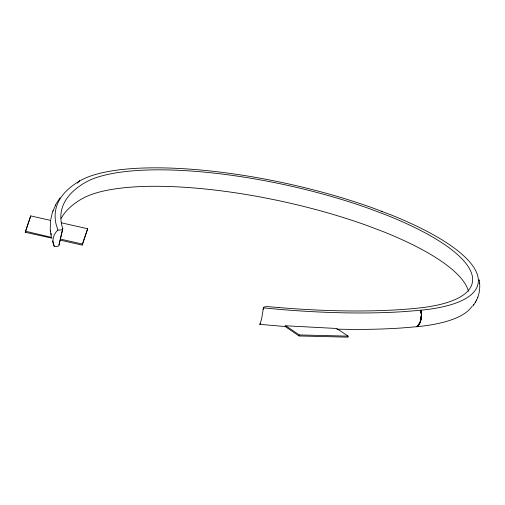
<?xml version="1.0" encoding="UTF-8"?>
<svg xmlns="http://www.w3.org/2000/svg" width="505" height="505" viewBox="0 0 505 505"><rect width="100%" height="100%" fill="white"/><g stroke="black" fill="none" stroke-linecap="round" stroke-linejoin="round"><path stroke-width="0.76" d="M336.81 329.172L352.231 329.418A414.485 114.25 12.2 0 0 402.075 327.947L417.023 326.703L417.711 326.274L420.318 322.02L421.486 313.971L421.063 319.438L420.128 322.499L417.225 326.684L419.718 323.415L420.861 319.463L421.486 313.971L420.779 310.228L405.629 311.497A414.453 114.237 12.2 0 1 280.881 309.502L263.389 307.898L263.313 308.284M421.296 316.168L421.271 318.352L420.217 322.02M421.189 312.955L421.284 313.996C420.76 307.122 421.757 318.636 421.309 314.527M421.385 313.971L420.779 310.228L427.868 309.42A210.13 57.924 12.2 0 0 390.655 214.745L372.633 207.915A210.13 57.924 12.2 0 0 79.62 180.998L78.262 182.109L79.519 181.055A414.435 114.231 12.2 0 0 56.105 224.359L57.886 230.053C53.435 233.979 51.415 241.131 54.332 246.509L55.02 246.541A8.755 2.411 12.2 0 0 59.009 244.95L62.79 228.538L61.799 225.375A408.394 112.571 12.2 0 1 84.935 182.659L88.728 180.651A204.304 56.314 12.2 0 1 369.862 208.805L387.379 215.439A204.304 56.314 12.2 0 1 423.556 307.482L416.574 308.284A408.394 112.571 12.2 0 1 278.735 307.551M420.387 321.527L421.176 318.901L421.416 315.593M50.538 220.71L50.216 229.516L51.314 237.382M263.155 309.565L261.565 319.128A14.38 5.29 -84.3 0 1 261.135 320.523L259.835 324.349L285.047 326.527L285.697 325.788L336.646 328.477L348.16 336.134L347.939 337.157L299.086 335.97L285.11 326.464M263.389 307.898L263.421 307.678A8.755 2.411 12.2 0 1 269.121 306.743L278.741 307.551M381.805 211.772L381.666 211.248M419.92 322.525L418.778 325.018L417.023 326.703M52.116 238.202L25.25 232.237L30.748 215.9L50.494 220.388M30.748 215.9L25.25 232.237M59.003 244.95L62.79 228.538M60.19 240.127L82.157 245.083L87.662 228.746L61.559 222.85M87.662 228.746L82.157 245.083M299.086 335.97L299.314 334.941L285.697 325.788M50.734 219.631L52.476 212.163L56.244 203.635M259.835 324.349L259.873 324.178A8.755 2.411 12.2 0 1 260.353 323.629M420.109 322.038L418.424 325.372M475.35 302.318C479.384 295.671 480.703 287.465 479.094 279.865L479.169 280.37M55.285 205.516L55.499 205.024M52.861 211.141L53.075 210.648M476.373 300.5L476.594 300.008M477.61 297.628L477.825 297.136M472.642 306.213L473.829 304.616M56.528 203.206L60.051 197.859M473.551 305.039L475.628 301.889M77.347 183.195L77.637 182.81M78.641 181.762L79.02 181.44M79.266 181.232L79.613 180.998L78.976 181.472M420.816 311.011L421.031 311.951L420.583 310.247M417.13 326.697L424.307 325.87A210.13 57.924 12.2 0 0 471.796 306.585M417.616 326.274L418.26 325.693M299.314 334.941L348.16 336.134M57.886 230.053L58.58 230.084A8.755 2.411 12.2 0 0 62.563 228.5M60.411 239.099L82.384 244.054M25.471 231.208L51.731 237.445M420.785 310.543L420.684 310.24L421.214 312.425M52.545 240.809L54.332 246.509M479.567 283.078L479.643 283.589M51.024 233.335L51.264 234.875M50.311 230.564L50.386 231.069M468.451 291.24A204.304 56.314 12.2 0 0 383.819 231.89L366.308 225.255A204.304 56.314 12.2 0 0 85.168 197.101L81.381 199.109A408.109 112.489 12.2 0 0 61.181 218.381M263.231 308.454A9.273 1.161 -80.4 0 1 263.073 309.679M381.976 211.551L381.793 211.292L381.976 211.551"/></g></svg>
